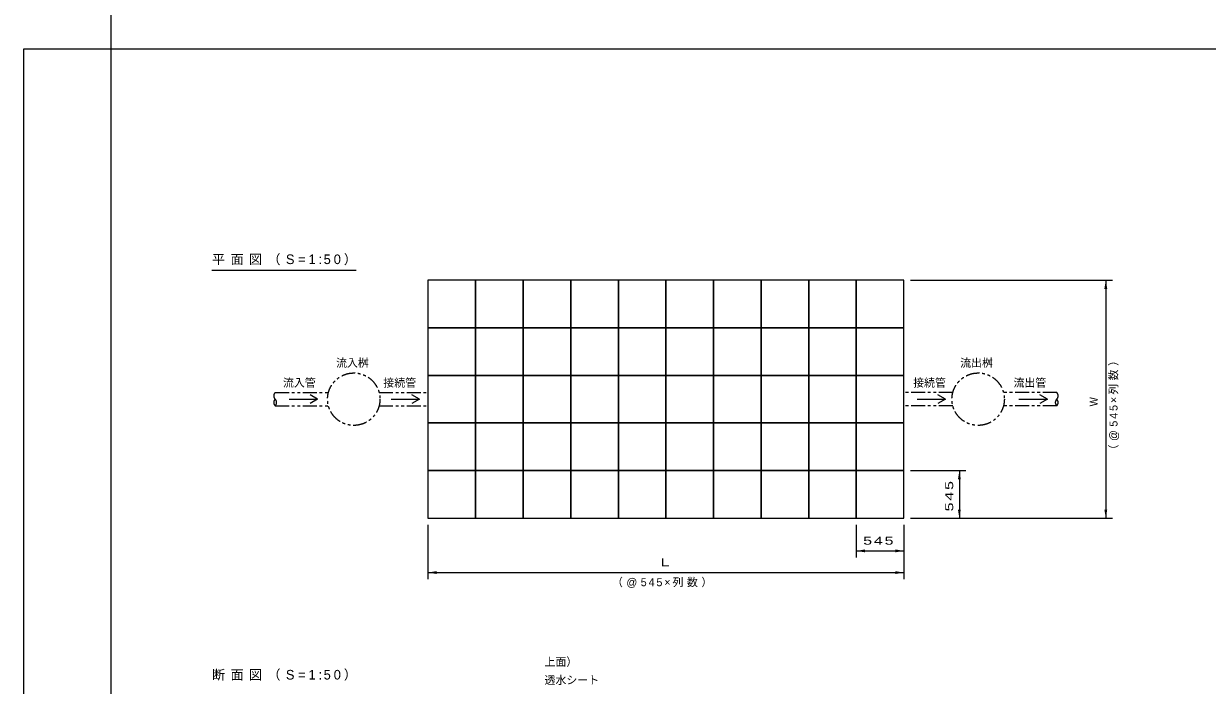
# Model space of a CAD drawing. Units: millimetres at full size, sheet at 1:50. Extents: x 0 to 41050, y -244 to 28700.
# Drawn here: x 0 to 13554, y 7567 to 15139 of the extents above; entities that cross this region are included whole.
import ezdxf
from ezdxf.enums import TextEntityAlignment as Align

# ---------------------------------------------------------------- set-up
doc = ezdxf.new("R2010")
doc.units = ezdxf.units.MM
doc.header["$LTSCALE"] = 50
doc.linetypes.add('USER1', pattern=[6.35, 3.175, -0.635, 0.635, -0.635, 0.635, -0.635])
for name, color, linetype, lineweight in [('P01-SSBB本体', 131, 'Continuous', 13), ('P03-附帯工事', 7, 'USER1', 15), ('P04-寸法線', 142, 'Continuous', 13), ('P05-文字注釈', 7, 'Continuous', 20), ('V-nasSTD', 7, 'Continuous', 13)]:
    doc.layers.add(name, color=color, linetype=linetype, lineweight=lineweight)
doc.styles.add('標準ベクトル', font='')
doc.styles.get('標準ベクトル').set_extended_font_data('標準ベクトル')

# ---------------------------------------------------------------- blocks, each defined once
blk = doc.blocks.new('filled_arrow')
at = {"color": 0, "linetype": 'Continuous', "lineweight": -2}
blk.add_solid([(7.5, 1.25), (0, 0), (7.5, -1.25)], dxfattribs=at)

msp = doc.modelspace()

# ---------------------------------------------------------------- linework, layer by layer
at = {"layer": 'P01-SSBB本体'}
for points in [[(4629.94, 11659.01), (5174.94, 11659.01), (5174.94, 12204.01), (4629.94, 12204.01)], [(5174.94, 11659.01), (5719.94, 11659.01), (5719.94, 12204.01), (5174.94, 12204.01)], [(5719.94, 11659.01), (6264.94, 11659.01), (6264.94, 12204.01), (5719.94, 12204.01)], [(6264.94, 11659.01), (6809.94, 11659.01), (6809.94, 12204.01), (6264.94, 12204.01)], [(6809.94, 11659.01), (7354.94, 11659.01), (7354.94, 12204.01), (6809.94, 12204.01)], [(7354.94, 11659.01), (7899.94, 11659.01), (7899.94, 12204.01), (7354.94, 12204.01)], [(7899.94, 11659.01), (8444.94, 11659.01), (8444.94, 12204.01), (7899.94, 12204.01)], [(8444.94, 11659.01), (8989.94, 11659.01), (8989.94, 12204.01), (8444.94, 12204.01)], [(8989.94, 11659.01), (9534.94, 11659.01), (9534.94, 12204.01), (8989.94, 12204.01)], [(9534.94, 11659.01), (10079.94, 11659.01), (10079.94, 12204.01), (9534.94, 12204.01)], [(4629.94, 11114.01), (5174.94, 11114.01), (5174.94, 11659.01), (4629.94, 11659.01)], [(5174.94, 11114.01), (5719.94, 11114.01), (5719.94, 11659.01), (5174.94, 11659.01)], [(5719.94, 11114.01), (6264.94, 11114.01), (6264.94, 11659.01), (5719.94, 11659.01)], [(6264.94, 11114.01), (6809.94, 11114.01), (6809.94, 11659.01), (6264.94, 11659.01)], [(6809.94, 11114.01), (7354.94, 11114.01), (7354.94, 11659.01), (6809.94, 11659.01)], [(7354.94, 11114.01), (7899.94, 11114.01), (7899.94, 11659.01), (7354.94, 11659.01)], [(7899.94, 11114.01), (8444.94, 11114.01), (8444.94, 11659.01), (7899.94, 11659.01)], [(8444.94, 11114.01), (8989.94, 11114.01), (8989.94, 11659.01), (8444.94, 11659.01)], [(8989.94, 11114.01), (9534.94, 11114.01), (9534.94, 11659.01), (8989.94, 11659.01)], [(9534.94, 11114.01), (10079.94, 11114.01), (10079.94, 11659.01), (9534.94, 11659.01)], [(4629.94, 10569.01), (5174.94, 10569.01), (5174.94, 11114.01), (4629.94, 11114.01)], [(5174.94, 10569.01), (5719.94, 10569.01), (5719.94, 11114.01), (5174.94, 11114.01)], [(5719.94, 10569.01), (6264.94, 10569.01), (6264.94, 11114.01), (5719.94, 11114.01)], [(6264.94, 10569.01), (6809.94, 10569.01), (6809.94, 11114.01), (6264.94, 11114.01)], [(6809.94, 10569.01), (7354.94, 10569.01), (7354.94, 11114.01), (6809.94, 11114.01)], [(7354.94, 10569.01), (7899.94, 10569.01), (7899.94, 11114.01), (7354.94, 11114.01)], [(7899.94, 10569.01), (8444.94, 10569.01), (8444.94, 11114.01), (7899.94, 11114.01)], [(8444.94, 10569.01), (8989.94, 10569.01), (8989.94, 11114.01), (8444.94, 11114.01)], [(8989.94, 10569.01), (9534.94, 10569.01), (9534.94, 11114.01), (8989.94, 11114.01)], [(9534.94, 10569.01), (10079.94, 10569.01), (10079.94, 11114.01), (9534.94, 11114.01)], [(4629.94, 10024.01), (5174.94, 10024.01), (5174.94, 10569.01), (4629.94, 10569.01)], [(5174.94, 10024.01), (5719.94, 10024.01), (5719.94, 10569.01), (5174.94, 10569.01)], [(5719.94, 10024.01), (6264.94, 10024.01), (6264.94, 10569.01), (5719.94, 10569.01)], [(6264.94, 10024.01), (6809.94, 10024.01), (6809.94, 10569.01), (6264.94, 10569.01)], [(6809.94, 10024.01), (7354.94, 10024.01), (7354.94, 10569.01), (6809.94, 10569.01)], [(7354.94, 10024.01), (7899.94, 10024.01), (7899.94, 10569.01), (7354.94, 10569.01)], [(7899.94, 10024.01), (8444.94, 10024.01), (8444.94, 10569.01), (7899.94, 10569.01)], [(8444.94, 10024.01), (8989.94, 10024.01), (8989.94, 10569.01), (8444.94, 10569.01)], [(8989.94, 10024.01), (9534.94, 10024.01), (9534.94, 10569.01), (8989.94, 10569.01)], [(9534.94, 10024.01), (10079.94, 10024.01), (10079.94, 10569.01), (9534.94, 10569.01)], [(4629.94, 9479.01), (5174.94, 9479.01), (5174.94, 10024.01), (4629.94, 10024.01)], [(5174.94, 9479.01), (5719.94, 9479.01), (5719.94, 10024.01), (5174.94, 10024.01)], [(5719.94, 9479.01), (6264.94, 9479.01), (6264.94, 10024.01), (5719.94, 10024.01)], [(6264.94, 9479.01), (6809.94, 9479.01), (6809.94, 10024.01), (6264.94, 10024.01)], [(6809.94, 9479.01), (7354.94, 9479.01), (7354.94, 10024.01), (6809.94, 10024.01)], [(7354.94, 9479.01), (7899.94, 9479.01), (7899.94, 10024.01), (7354.94, 10024.01)], [(7899.94, 9479.01), (8444.94, 9479.01), (8444.94, 10024.01), (7899.94, 10024.01)], [(8444.94, 9479.01), (8989.94, 9479.01), (8989.94, 10024.01), (8444.94, 10024.01)], [(8989.94, 9479.01), (9534.94, 9479.01), (9534.94, 10024.01), (8989.94, 10024.01)], [(9534.94, 9479.01), (10079.94, 9479.01), (10079.94, 10024.01), (9534.94, 10024.01)]]:
    msp.add_lwpolyline(points, close=True, dxfattribs=at)
at = {"layer": 'P03-附帯工事'}
for p, q in [((2879.94, 10916.51), (3489.46, 10916.51)), ((4070.41, 10916.51), (4629.94, 10916.51)), ((10639.46, 10916.51), (10079.94, 10916.51)), ((11829.94, 10916.51), (11220.41, 10916.51)), ((2879.94, 10766.51), (3489.46, 10766.51)), ((4070.41, 10766.51), (4629.94, 10766.51)), ((10639.46, 10766.51), (10079.94, 10766.51)), ((11829.94, 10766.51), (11220.41, 10766.51))]:
    msp.add_line(p, q, dxfattribs=at)
at = {"layer": 'P03-附帯工事', "color": 2, "linetype": 'Continuous', "lineweight": 13}
for points in [[(3040.79, 10841.51), (3366.35, 10841.51), (3278.87, 10892.17)], [(4206.82, 10841.51), (4532.38, 10841.51), (4444.9, 10892.17)], [(10231.49, 10841.51), (10557.05, 10841.51), (10469.56, 10892.17)], [(11397.51, 10841.51), (11723.08, 10841.51), (11635.59, 10892.17)], [(3040.79, 10841.51), (3366.35, 10841.51), (3278.87, 10790.85)], [(4206.82, 10841.51), (4532.38, 10841.51), (4444.9, 10790.85)], [(10231.49, 10841.51), (10557.05, 10841.51), (10469.56, 10790.85)], [(11397.51, 10841.51), (11723.08, 10841.51), (11635.59, 10790.85)]]:
    msp.add_lwpolyline(points, dxfattribs=at)
at = {"layer": 'P03-附帯工事'}
for centre in [(3779.93, 10841.51), (10929.94, 10841.51)]:
    msp.add_circle(centre, 300, dxfattribs=at)
for centre, start, end in [((2914.08, 10879.01), 132.3169, 227.6831), ((11795.79, 10879.01), 312.3169, 47.6831), ((2914.08, 10804.01), 132.3169, 227.6831), ((2845.79, 10804.01), 312.3169, 47.6831), ((11864.08, 10804.01), 132.3169, 227.6831), ((11795.79, 10804.01), 312.3169, 47.6831)]:
    msp.add_arc(centre, 50.72, start, end, dxfattribs=at)
at = {"layer": 'P04-寸法線'}
for p, q in [((10154.94, 12204.01), (12466.65, 12204.01)), ((12391.65, 12204.01), (12391.65, 9479.01)), ((10154.94, 10024.01), (10789.99, 10024.01)), ((10714.99, 10024.01), (10714.99, 9479.01)), ((4629.94, 9404.01), (4629.94, 8781.96)), ((9534.94, 9404.01), (9534.94, 9030.14)), ((10079.94, 9404.01), (10079.94, 8781.96)), ((10079.94, 9404.01), (10079.94, 9030.14)), ((10154.94, 9479.01), (10789.99, 9479.01)), ((10154.94, 9479.01), (12466.65, 9479.01)), ((9534.94, 9105.14), (10079.94, 9105.14)), ((4629.94, 8856.96), (10079.94, 8856.96))]:
    msp.add_line(p, q, dxfattribs=at)
msp.add_lwpolyline([(0, 14850), (21000, 14850), (21000, 0), (0, 0)], close=True, dxfattribs=at)
at = {"layer": 'P05-文字注釈'}
msp.add_line((2156.56, 12317.87), (3806.56, 12317.87), dxfattribs=at)
at = {"layer": 'V-nasSTD'}
msp.add_line((1000, 28700), (1000, 1000), dxfattribs=at)

# ---------------------------------------------------------------- block references
at = {"layer": 'P04-寸法線', "xscale": 13.3, "yscale": 13.3}
for p, rotation in [((12391.65, 12204.01), 270), ((10714.99, 10024.01), 270), ((10714.99, 9479.01), 90), ((12391.65, 9479.01), 90), ((10079.94, 9105.14), 180), ((10079.94, 8856.96), 180)]:
    msp.add_blockref('filled_arrow', p, dxfattribs=dict(at, rotation=rotation))
for p in [(9534.94, 9105.14), (4629.94, 8856.96)]:
    msp.add_blockref('filled_arrow', p, dxfattribs=at)

# ---------------------------------------------------------------- texts
at = {"layer": 'P04-寸法線', "style": '標準ベクトル', "width": 0.9}
msp.add_text('W', height=91.64, rotation=90, dxfattribs=at).set_placement((12208.69, 10811.93), align=Align.TOP_CENTER)
at = {"layer": 'P04-寸法線', "style": '標準ベクトル', "width": 1.5}
msp.add_text('L', height=91.64, dxfattribs=at).set_placement((7344.5, 9019.46), align=Align.TOP_CENTER)
at = {"layer": 'P04-寸法線', "color": 7, "style": '標準ベクトル'}
for s, p in [('上面）', (5964.46, 7880.43)), ('透水シート', (5964.46, 7672.1))]:
    msp.add_text(s, height=91.64, dxfattribs=at).set_placement(p, align=Align.TOP_LEFT)
at = {"layer": 'P04-寸法線', "insert": (10552.49, 9741.07), "char_height": 91.64, "attachment_point": 2, "rotation": 90, "style": '標準ベクトル'}
msp.add_mtext('\\T1.2;\\W1.5;545', dxfattribs=at)
at = {"layer": 'P04-寸法線', "insert": (9797, 9267.64), "char_height": 91.64, "attachment_point": 2, "style": '標準ベクトル'}
msp.add_mtext('\\T1.2;\\W1.5;545', dxfattribs=at)
at = {"layer": 'P05-文字注釈', "style": '標準ベクトル'}
for s, p in [('流入桝', (3577.47, 11302.68)), ('流出桝', (10723.77, 11302.68)), ('流入管', (2969.13, 11075.32)), ('接続管', (4118.35, 11075.32)), ('接続管', (10185.35, 11075.32)), ('流出管', (11334.71, 11075.32))]:
    msp.add_text(s, height=91.64, dxfattribs=at).set_placement(p, align=Align.TOP_LEFT)
at = {"layer": 'P05-文字注釈', "attachment_point": 1, "style": '標準ベクトル'}
for s, insert, char_height in [('\\T1.41;平面図（S=1:50）', (2156.56, 12497.87), 110), ('\\T1.32;（@545×列数）', (6736.91, 8792.14), 91.64), ('\\T1.41;断面図（S=1:50）', (2156.56, 7742.74), 110)]:
    msp.add_mtext(s, dxfattribs=dict(at, insert=insert, char_height=char_height))
at = {"layer": 'P05-文字注釈', "insert": (12434.37, 10198.17), "char_height": 91.64, "attachment_point": 1, "rotation": 90, "style": '標準ベクトル'}
msp.add_mtext('\\T1.32;（@545×列数）', dxfattribs=at)

doc.saveas('drawing.dxf')
